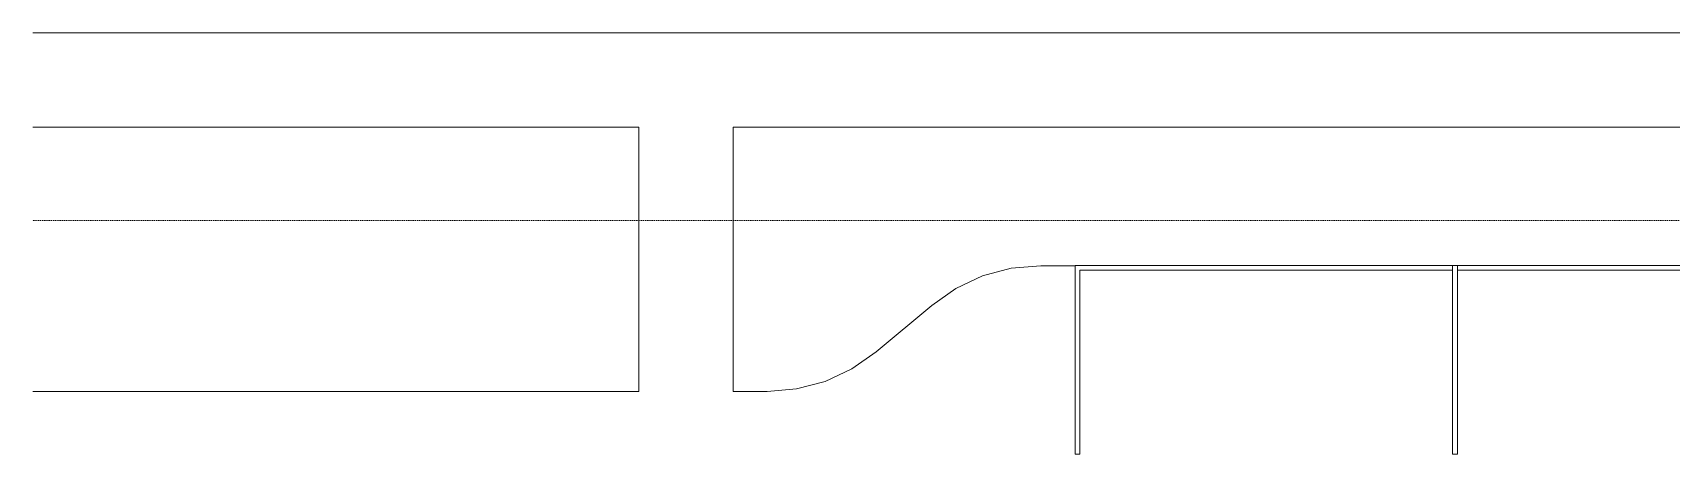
# Model space of a CAD drawing. Header units: inches. Extents: x -4450 to -273, y 9564 to 12971.
# Drawn here: x -4450 to -3408, y 12703 to 12971 of the extents above; entities that cross this region are included whole.
import ezdxf

# ---------------------------------------------------------------- set-up
doc = ezdxf.new("R2010")
doc.units = ezdxf.units.IN
doc.header["$MEASUREMENT"] = 0
doc.linetypes.add('Aligning Line 1_8_', pattern=[0.25, 0.125, -0.125])
for name, color, linetype, lineweight in [('0-1', 7, 'Continuous', 5), ('0-3', 7, 'Continuous', 9), ('C-PRKG-1', 7, 'Continuous', 9), ('C-TOPO', 7, 'Continuous', 9), ('G-ANNO-SYMB-1', 9, 'Aligning Line 1_8_', 9)]:
    doc.layers.add(name, color=color, linetype=linetype, lineweight=lineweight)

# ---------------------------------------------------------------- blocks, each defined once
blk = doc.blocks.new('CTR - 2nd Phase_rvt-1-FLOOR PLAN - ROOF')
at = {"layer": 'G-ANNO-SYMB-1'}
blk.add_line((-501.1, 12851.9), (-4449.7, 12851.9), dxfattribs=at)
blk = doc.blocks.new('Parking_Stall_Multiple2 - street parking-1330700-FLOOR PLAN - ROOF')
at = {"layer": 'C-PRKG-1'}
for p, q in [((0, 483), (0, 240)), ((3, 243), (3, 480)), ((120, 243), (0, 243)), ((0, 243), (0, 0)), ((0, 240), (120, 240)), ((120, 243), (3, 243)), ((3, 3), (3, 240)), ((3, 240), (120, 240)), ((120, 240), (120, 243)), ((120, 240), (120, 243)), ((120, 3), (3, 3)), ((120, 0), (120, 3)), ((0, 0), (120, 0))]:
    blk.add_line(p, q, dxfattribs=at)
blk = doc.blocks.new('CTR  - Topography_rvt-1-FLOOR PLAN - ROOF')
at = {"layer": 'C-TOPO'}
for p, q in [((-4449.7, 12971.3), (-4318.9, 12971.3)), ((-4318.9, 12971.3), (-4449.7, 12971.3)), ((-4318.9, 12971.3), (-3675.3, 12971.3)), ((-3675.3, 12971.3), (-4318.9, 12971.3)), ((-3675.3, 12971.3), (-3502.3, 12971.3)), ((-3502.3, 12971.3), (-3675.3, 12971.3)), ((-3502.3, 12971.3), (-2956.6, 12971.3)), ((-2956.6, 12971.3), (-3502.3, 12971.3)), ((-4317.1, 12911.3), (-4449.7, 12911.3)), ((-4449.7, 12911.3), (-4317.1, 12911.3)), ((-4064.2, 12911.3), (-4317.1, 12911.3)), ((-4064.2, 12911.3), (-4317.1, 12911.3)), ((-4064.2, 12911.3), (-4064.2, 12822.4)), ((-4064.2, 12911.3), (-4064.2, 12822.4)), ((-3649.1, 12911.3), (-4004.2, 12911.3)), ((-4004.2, 12911.3), (-4004.2, 12826.4)), ((-4004.2, 12826.4), (-4004.2, 12911.3)), ((-4004.2, 12911.3), (-3649.1, 12911.3)), ((-3563.1, 12911.3), (-3649.1, 12911.3)), ((-3649.1, 12911.3), (-3563.1, 12911.3)), ((-2994.1, 12911.3), (-3563.1, 12911.3)), ((-3563.1, 12911.3), (-2994.1, 12911.3)), ((-4064.2, 12743.3), (-4064.2, 12822.4)), ((-4064.2, 12822.4), (-4064.2, 12743.3)), ((-4004.2, 12826.4), (-4004.2, 12743.3)), ((-4004.2, 12743.3), (-4004.2, 12826.4)), ((-3845.6, 12816.7), (-3827.4, 12821.6)), ((-3827.4, 12821.6), (-3845.6, 12816.7)), ((-3808.7, 12823.2), (-3827.4, 12821.6)), ((-3808.7, 12823.2), (-3827.4, 12821.6)), ((-3808.7, 12823.2), (-3786.7, 12823.2)), ((-3808.7, 12823.2), (-3786.7, 12823.2)), ((-3878, 12798), (-3862.6, 12808.8)), ((-3862.6, 12808.8), (-3878, 12798)), ((-3862.6, 12808.8), (-3845.6, 12816.7)), ((-3845.6, 12816.7), (-3862.6, 12808.8)), ((-3913.4, 12768.4), (-3878, 12798)), ((-3878, 12798), (-3913.4, 12768.4)), ((-3928.8, 12757.7), (-3913.4, 12768.4)), ((-3913.4, 12768.4), (-3928.8, 12757.7)), ((-3945.8, 12749.7), (-3928.8, 12757.7)), ((-3928.8, 12757.7), (-3945.8, 12749.7)), ((-3982.7, 12743.3), (-3964, 12744.9)), ((-3964, 12744.9), (-3982.7, 12743.3)), ((-3964, 12744.9), (-3945.8, 12749.7)), ((-3945.8, 12749.7), (-3964, 12744.9)), ((-4449.7, 12743.3), (-4338.5, 12743.3)), ((-4338.5, 12743.3), (-4449.7, 12743.3)), ((-4338.5, 12743.3), (-4277.1, 12743.3)), ((-4277.1, 12743.3), (-4338.5, 12743.3)), ((-4277.1, 12743.3), (-4181.1, 12743.3)), ((-4181.1, 12743.3), (-4277.1, 12743.3)), ((-4181.1, 12743.3), (-4064.2, 12743.3)), ((-4064.2, 12743.3), (-4181.1, 12743.3)), ((-4004.2, 12743.3), (-3982.7, 12743.3)), ((-3982.7, 12743.3), (-4004.2, 12743.3))]:
    blk.add_line(p, q, dxfattribs=at)
at = {"layer": '0-3', "rotation": 269.9999999999995}
blk.add_blockref('Parking_Stall_Multiple2 - street parking-1330700-FLOOR PLAN - ROOF', (-3786.7, 12823.4), dxfattribs=at)

msp = doc.modelspace()

# ---------------------------------------------------------------- block references
at = {"layer": '0-1'}
for name in ['CTR  - Topography_rvt-1-FLOOR PLAN - ROOF', 'CTR - 2nd Phase_rvt-1-FLOOR PLAN - ROOF']:
    msp.add_blockref(name, (0, 0), dxfattribs=at)

doc.saveas('drawing.dxf')
